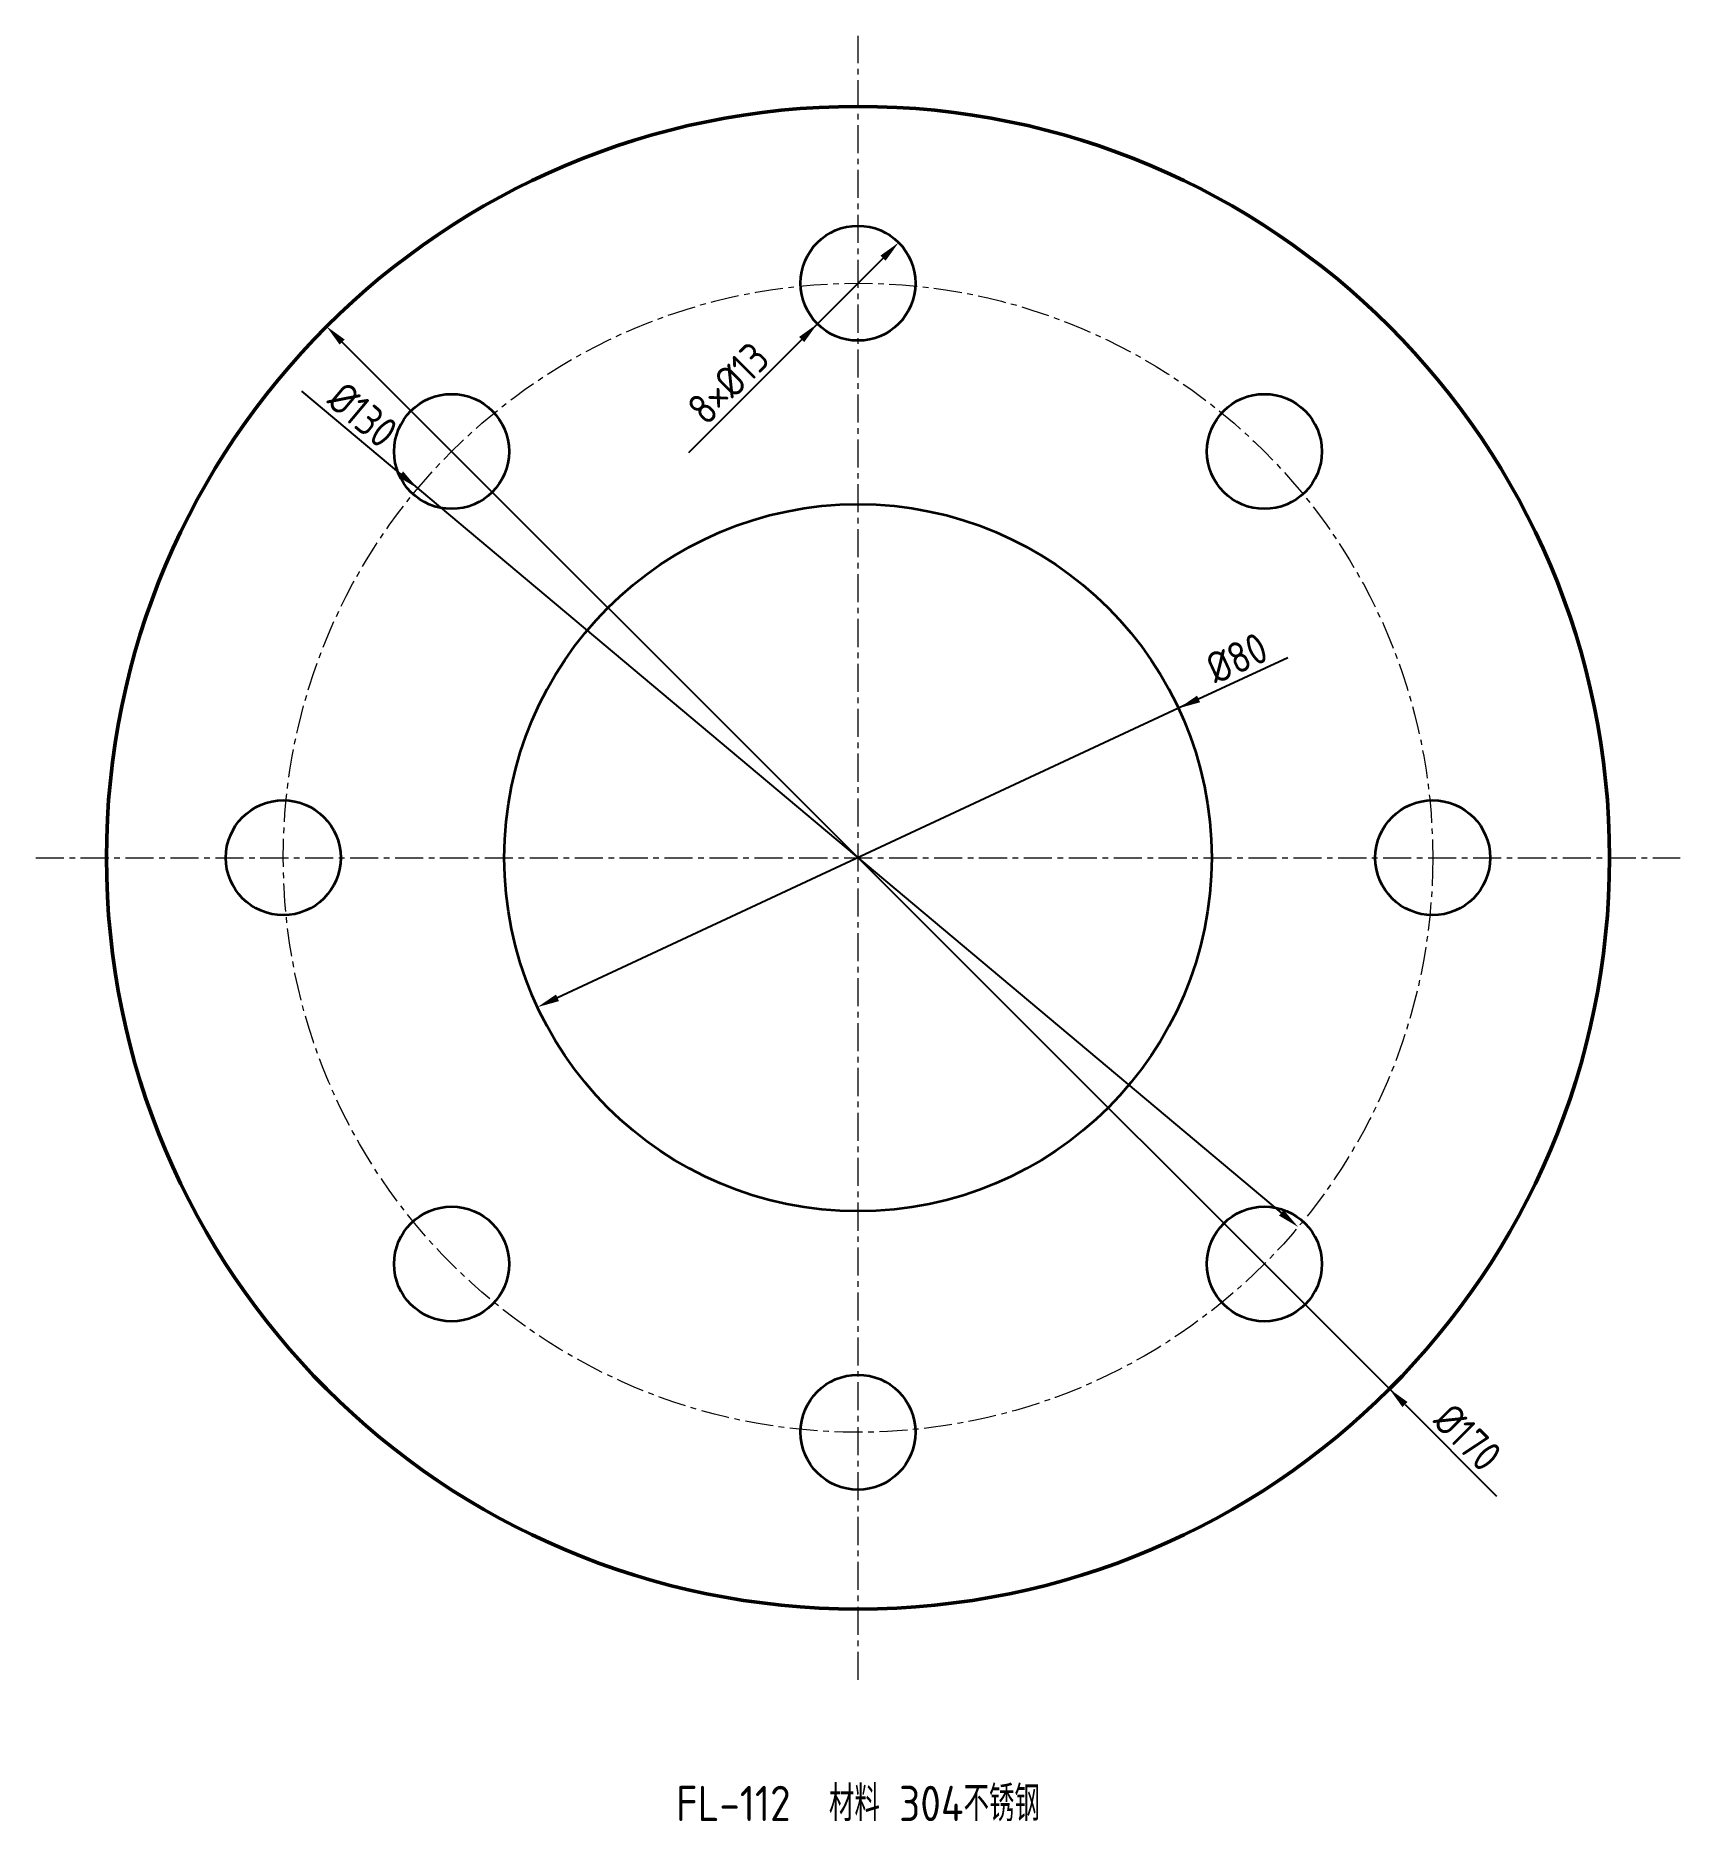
# Model space of a CAD drawing. Header units: millimetres. Extents: x -93 to 93, y -109 to 93.
import ezdxf
from ezdxf.enums import TextEntityAlignment as Align

# ---------------------------------------------------------------- set-up
doc = ezdxf.new("R2010")
doc.units = ezdxf.units.MM
doc.linetypes.add('CENTER', pattern=[5.08, 3.175, -0.635, 0.635, -0.635])
doc.layers.add('BORE', color=7, linetype='Continuous')
for name, color, linetype, lineweight in [('CENTER', 1, 'CENTER', 18), ('DIM', 3, 'Continuous', 18), ('HOLES', 7, 'Continuous', 35), ('OUTLINE', 7, 'Continuous', 50), ('TEXT', 7, 'Continuous', 25)]:
    doc.layers.add(name, color=color, linetype=linetype, lineweight=lineweight)
doc.styles.get("Standard").update_dxf_attribs({"font": 'gbenor.shx', "bigfont": 'gbcbig.shx'})
doc.dimstyles.new('AGENTCAD', dxfattribs={"dimtxt": 3.5, "dimasz": 2.5, "dimexe": 1.25, "dimexo": 0.625, "dimtad": 1, "dimdsep": 46, "dimtxsty": 'Standard', "dimcen": 2.5, "dimazin": 3, "dimtfac": 1, "dimtmove": 0, "dimatfit": 3})

msp = doc.modelspace()

# ---------------------------------------------------------------- linework, layer by layer
at = {"layer": 'BORE', "lineweight": 35}
msp.add_circle((0, 0), 40, dxfattribs=at)
at = {"layer": 'CENTER', "linetype": 'CENTER'}
for p, q in [((0, -93), (0, 93)), ((-93, 0), (93, 0))]:
    msp.add_line(p, q, dxfattribs=at)
msp.add_circle((0, 0), 65, dxfattribs=at)
at = {"layer": 'HOLES'}
for centre in [(0, 65), (-45.962, 45.962), (45.962, 45.962), (-65, 0), (65, 0), (-45.962, -45.962), (45.962, -45.962), (0, -65)]:
    msp.add_circle(centre, 6.5, dxfattribs=at)
at = {"layer": 'OUTLINE'}
msp.add_circle((0, 0), 85, dxfattribs=at)

# ---------------------------------------------------------------- texts
at = {"layer": 'TEXT'}
msp.add_text('FL-112  材料 304不锈钢', height=4, dxfattribs=at).set_placement((0, -105), align=Align.TOP_CENTER)

# ---------------------------------------------------------------- dimensions: what is measured, and where the dimension line sits
at = {"layer": 'DIM'}
for p1, p2, text in [((4.596, 69.596), (-4.596, 60.404), '8×Ø13'), ((-60.104, 60.104), (60.104, -60.104), 'Ø170'), ((49.793, -41.781), (-49.793, 41.781), 'Ø130'), ((-36.252, -16.905), (36.252, 16.905), 'Ø80')]:
    msp.add_diameter_dim_2p(p1=p1, p2=p2, text=text, dimstyle='AGENTCAD', override={"dimtxt": 3.5}, dxfattribs=at).render()

doc.saveas('drawing.dxf')
